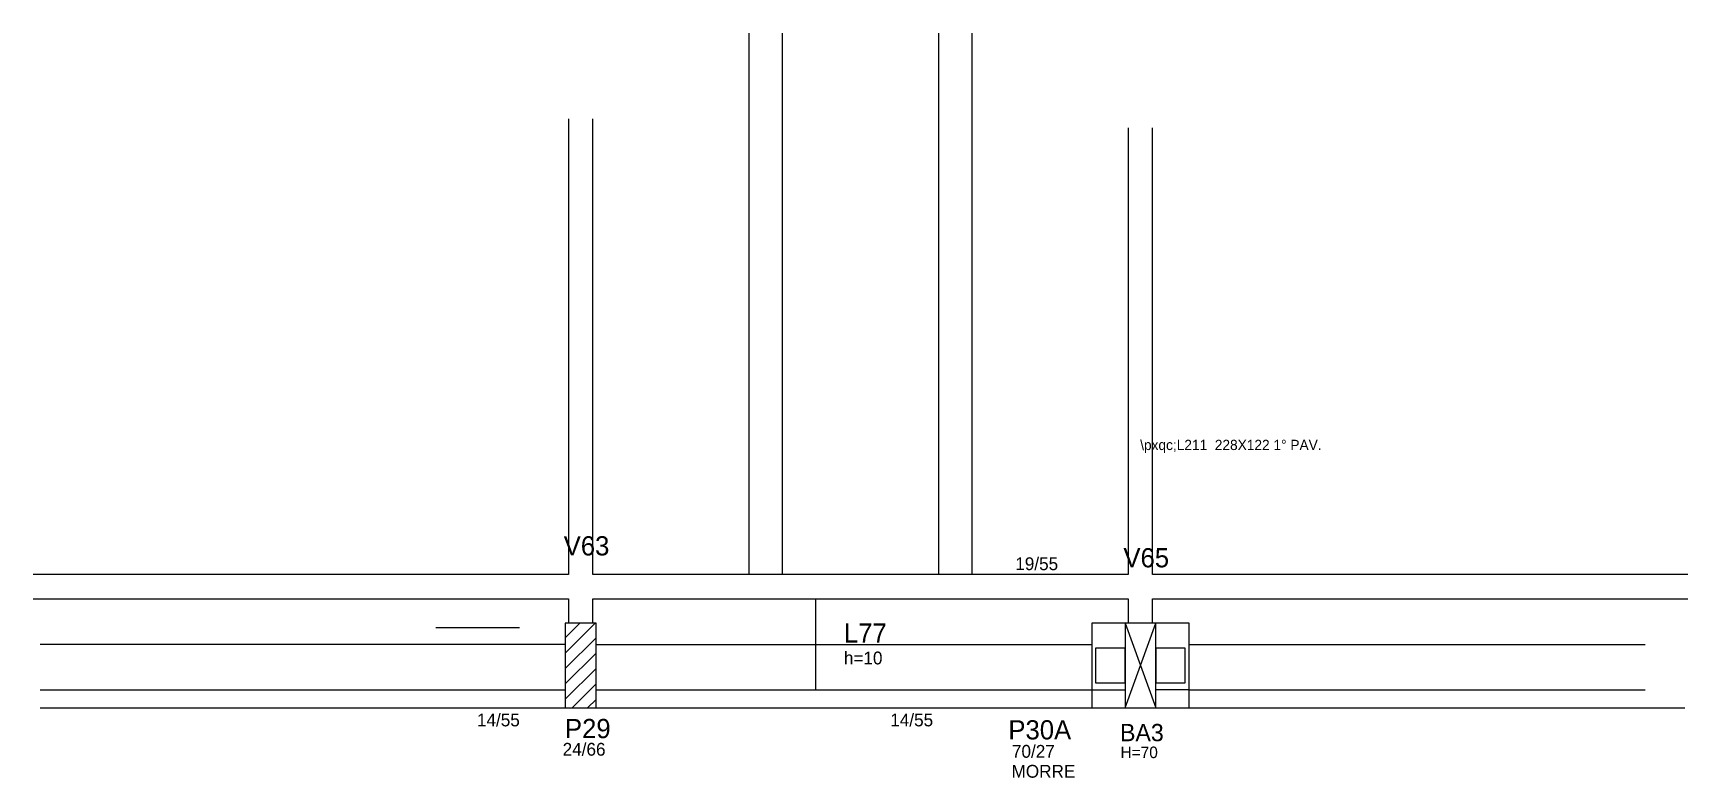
# Model space of a CAD drawing. Header units: metres. Extents: x 4264 to 5556, y 1925 to 2507.
import ezdxf

# ---------------------------------------------------------------- set-up
doc = ezdxf.new("R2010")
doc.units = ezdxf.units.M
for name, color, linetype in [('1', 7, 'Continuous'), ('3', 7, 'Continuous'), ('4', 7, 'Continuous'), ('7', 7, 'Continuous'), ('AUX00', 7, 'Continuous'), ('Painéis', 7, 'Continuous')]:
    doc.layers.add(name, color=color, linetype=linetype)

msp = doc.modelspace()

# ---------------------------------------------------------------- linework, layer by layer
at = {"layer": '1', "color": 7, "lineweight": 25}
for p, q in [((5116.7, 1980.2), (5140.7, 2046.2)), ((5116.7, 2046.2), (5140.7, 1980.2))]:
    msp.add_line(p, q, dxfattribs=at)
at = {"layer": '3', "color": 7, "lineweight": 25}
for p, q in [((4578.6, 2042.9), (4643.9, 2042.9)), ((4679.7, 2022.9), (4702.9, 2046.2)), ((4679.7, 2034.9), (4690.9, 2046.2)), ((4679.7, 2010.9), (4703.7, 2034.9)), ((4679.7, 1998.9), (4703.7, 2022.9)), ((4679.7, 1986.9), (4703.7, 2010.9)), ((4269.7, 1994.2), (4679.7, 1994.2)), ((4685, 1980.2), (4703.7, 1998.8)), ((4703.7, 1994.2), (5090.7, 1994.2)), ((5090.7, 1994.2), (5116.7, 1994.2)), ((5166.7, 1994.2), (5140.7, 1994.2)), ((5166.7, 1994.2), (5522.7, 1994.2)), ((4269.7, 1980.2), (4679.7, 1980.2)), ((4697, 1980.2), (4703.7, 1986.8)), ((4703.7, 1980.2), (5116.7, 1980.2)), ((5140.7, 1980.2), (5553.7, 1980.2))]:
    msp.add_line(p, q, dxfattribs=at)
for points in [[(4682.2, 2440.2), (4682.2, 2084.2)], [(4701.2, 2084.2), (4701.2, 2440.2)], [(5119.2, 2433.2), (5119.2, 2084.2)], [(5138.2, 2084.2), (5138.2, 2433.2)], [(4682.2, 2084.2), (4264.2, 2084.2)], [(5119.2, 2084.2), (4701.2, 2084.2)], [(5556.2, 2084.2), (5138.2, 2084.2)], [(4264.2, 2065.2), (4682.2, 2065.2)], [(4682.2, 2065.2), (4682.2, 2046.2)], [(4701.2, 2065.2), (5119.2, 2065.2)], [(4701.2, 2046.2), (4701.2, 2065.2)], [(5119.2, 2065.2), (5119.2, 2046.2)], [(5138.2, 2065.2), (5556.2, 2065.2)], [(5138.2, 2046.2), (5138.2, 2065.2)], [(5090.7, 1980.2), (5166.7, 1980.2), (5166.7, 2046.2), (5090.7, 2046.2), (5090.7, 1980.2)]]:
    msp.add_lwpolyline(points, dxfattribs=at)
at = {"layer": '7', "color": 7, "lineweight": 25}
for points in [[(4679.7, 1980.2), (4703.7, 1980.2), (4703.7, 2046.2), (4679.7, 2046.2), (4679.7, 1980.2)], [(5116.7, 1980.2), (5140.7, 1980.2), (5140.7, 2046.2), (5116.7, 2046.2), (5116.7, 1980.2)], [(5116.7, 2026.7), (5093.7, 2026.7), (5093.7, 1999.7), (5116.7, 1999.7), (5116.7, 2026.7)], [(5163.7, 2026.7), (5140.7, 2026.7), (5140.7, 1999.7), (5163.7, 1999.7), (5163.7, 2026.7)]]:
    msp.add_lwpolyline(points, dxfattribs=at)
at = {"layer": 'Painéis', "color": 7, "lineweight": 25}
for p, q in [((4823.1, 2507.2), (4823.1, 2084.2)), ((4849.1, 2507.2), (4849.1, 2084.2)), ((4971.1, 2507.2), (4971.1, 2084.2)), ((4997.1, 2507.2), (4997.1, 2084.2)), ((4875.2, 1994.2), (4875.2, 2065.2)), ((4679.7, 2029.7), (4269.7, 2029.7)), ((4703.7, 2029.7), (5090.7, 2029.7)), ((5166.7, 2029.7), (5522.7, 2029.7))]:
    msp.add_line(p, q, dxfattribs=at)

# ---------------------------------------------------------------- texts
at = {"layer": '3', "color": 7, "lineweight": 25}
for s, height, p in [('19/55', 10, (5031, 2087.7)), ('h=10', 10, (4897.2, 2014.1)), ('14/55', 10, (4610.7, 1965.7)), ('14/55', 10, (4933.4, 1965.7)), ('24/66', 10, (4677.6, 1942.8)), ('70/27', 10, (5028.4, 1941.2)), ('H=70', 9, (5113.2, 1940.9)), ('MORRE', 10, (5028.1, 1925.6))]:
    msp.add_text(s, height=height, dxfattribs=at).set_placement(p)
at = {"layer": '4', "color": 7, "lineweight": 25}
for s, height, p in [('V63', 15, (4678.4, 2099.2)), ('V65', 15, (5115.4, 2089.9)), ('L77', 15, (4897.2, 2031.1)), ('P29', 15, (4679.4, 1956.5)), ('P30A', 15, (5025.6, 1955.5)), ('BA3', 13.5, (5112.8, 1954.1))]:
    msp.add_text(s, height=height, dxfattribs=at).set_placement(p)
at = {"layer": 'AUX00', "color": 7, "lineweight": 25}
msp.add_text('\\pxqc;L211 ^J228X122^J1° PAV.', height=8, dxfattribs=at).set_placement((5128.5, 2181.5))

doc.saveas('drawing.dxf')
